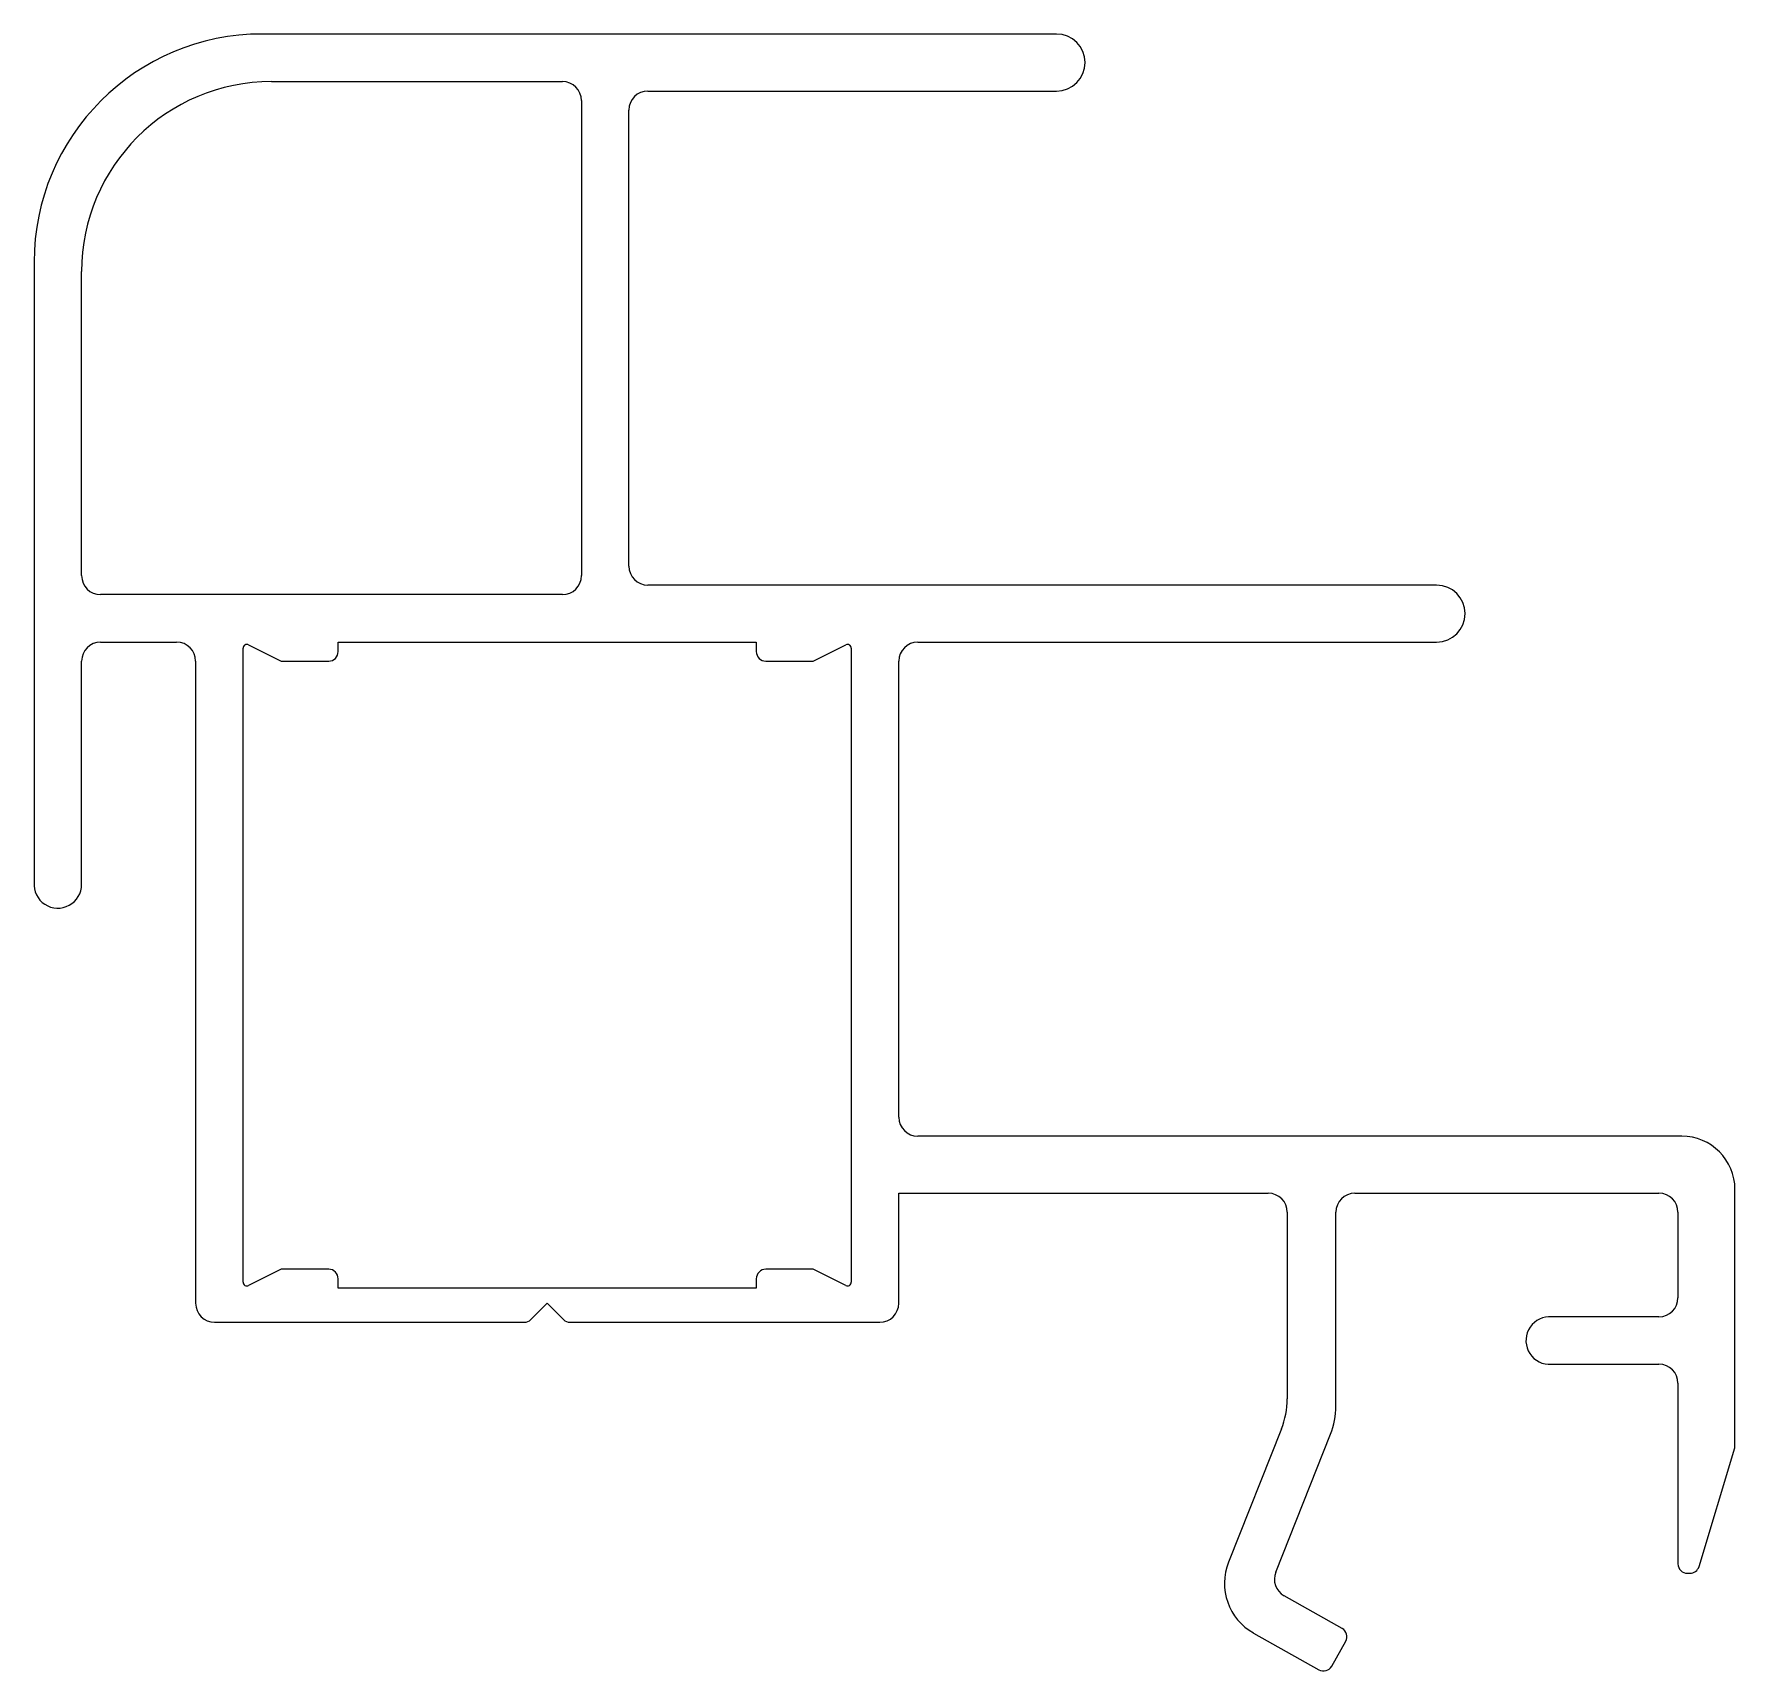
# Model space of a CAD drawing. Extents: x 753.3 to 798, y 486.9 to 530.
import ezdxf

# ---------------------------------------------------------------- set-up
doc = ezdxf.new("R2010")
doc.units = 0
doc.layers.get('0').update_dxf_attribs({"linetype": 'CONTINUOUS'})

msp = doc.modelspace()

# ---------------------------------------------------------------- linework, layer by layer
for p, q in [((780.155, 529.955), (759.255, 529.955)), ((759.505, 528.705), (767.155, 528.705)), ((767.655, 528.205), (767.655, 515.705)), ((769.405, 528.455), (780.155, 528.455)), ((768.905, 515.955), (768.905, 527.955)), ((753.255, 523.955), (753.255, 507.631)), ((754.505, 515.705), (754.505, 523.705)), ((767.155, 515.205), (755.005, 515.205)), ((790.155, 515.455), (769.405, 515.455)), ((755.005, 513.955), (757.005, 513.955)), ((758.755, 497.116), (758.755, 513.793)), ((758.899, 513.882), (759.755, 513.455)), ((761.255, 513.955), (772.255, 513.955)), ((761.255, 513.705), (761.255, 513.955)), ((772.255, 513.955), (772.255, 513.705)), ((773.755, 513.455), (774.61, 513.882)), ((774.755, 513.793), (774.755, 497.116)), ((776.505, 513.955), (790.155, 513.955)), ((754.505, 507.581), (754.505, 513.455)), ((757.505, 513.455), (757.505, 496.56)), ((759.755, 513.455), (761.005, 513.455)), ((772.505, 513.455), (773.755, 513.455)), ((776.005, 501.455), (776.005, 513.455)), ((796.605, 500.955), (776.505, 500.955)), ((776.005, 499.455), (785.725, 499.455)), ((776.005, 496.56), (776.005, 499.455)), ((788.005, 499.455), (796.005, 499.455)), ((798.005, 492.755), (798.005, 499.555)), ((786.225, 498.955), (786.225, 494.046)), ((787.505, 493.854), (787.505, 498.955)), ((796.505, 498.955), (796.505, 496.705)), ((759.755, 497.455), (758.899, 497.027)), ((761.005, 497.455), (759.755, 497.455)), ((761.255, 496.955), (761.255, 497.205)), ((772.255, 497.205), (772.255, 496.955)), ((773.755, 497.455), (772.505, 497.455)), ((774.61, 497.027), (773.755, 497.455)), ((772.255, 496.955), (761.255, 496.955)), ((766.328, 496.133), (766.755, 496.56)), ((766.755, 496.56), (767.181, 496.133)), ((758.005, 496.06), (766.151, 496.06)), ((767.358, 496.06), (775.505, 496.06)), ((796.005, 496.205), (793.102, 496.205)), ((793.171, 494.955), (796.005, 494.955)), ((796.505, 494.455), (796.505, 489.705)), ((786.073, 493.252), (784.679, 489.746)), ((785.921, 489.487), (787.363, 493.115)), ((797.059, 489.632), (798.005, 492.755)), ((796.755, 489.455), (796.819, 489.455)), ((787.668, 488.007), (786.141, 488.866)), ((785.337, 487.884), (787.055, 486.917)), ((787.396, 487.012), (787.764, 487.666))]:
    msp.add_line(p, q)
for centre, radius, start, end in [((759.255, 523.955), 6, 90, 180), ((780.155, 529.205), 0.75, 270, 90), ((759.505, 523.705), 5, 90, 180), ((767.155, 528.205), 0.5, 0, 90), ((769.405, 527.955), 0.5, 90, 180), ((755.005, 515.705), 0.5, 180, 270), ((767.155, 515.705), 0.5, 270, 0), ((769.405, 515.955), 0.5, 180, 270), ((790.155, 514.705), 0.75, 270, 90), ((755.005, 513.455), 0.5, 90, 180), ((757.005, 513.455), 0.5, 0, 90), ((758.855, 513.793), 0.1, 63.4349, 180), ((774.655, 513.793), 0.1, 0, 116.5651), ((776.505, 513.455), 0.5, 90, 180), ((761.005, 513.705), 0.25, 270, 0), ((772.505, 513.705), 0.25, 180, 270), ((753.879, 507.581), 0.626, 175.4188, 0), ((776.505, 501.455), 0.5, 180, 270), ((796.605, 499.555), 1.4, 360, 90), ((785.725, 498.955), 0.5, 0, 90), ((788.005, 498.955), 0.5, 90, 180), ((796.005, 498.955), 0.5, 0, 90), ((761.005, 497.205), 0.25, 0, 90), ((772.505, 497.205), 0.25, 90, 180), ((758.855, 497.116), 0.1, 180, 296.5651), ((774.655, 497.116), 0.1, 243.4349, 0), ((758.005, 496.56), 0.5, 180, 270), ((775.505, 496.56), 0.5, 270, 0), ((796.005, 496.705), 0.5, 270, 0), ((766.151, 496.31), 0.25, 270, 315), ((767.358, 496.31), 0.25, 225, 270), ((793.131, 495.579), 0.626, 92.6552, 273.7326), ((796.005, 494.455), 0.5, 0, 90), ((784.075, 494.046), 2.15, 338.3245, 0), ((785.505, 493.854), 2, 338.3245, 0), ((786.073, 489.192), 1.5, 158.3245, 240.6245), ((796.755, 489.705), 0.25, 180, 270), ((796.819, 489.705), 0.25, 270, 343.1416), ((786.386, 489.302), 0.5, 158.3245, 240.6245), ((787.546, 487.789), 0.25, 330.6245, 60.6245), ((787.178, 487.135), 0.25, 240.6245, 330.6245)]:
    msp.add_arc(centre, radius, start, end)

doc.saveas('drawing.dxf')
